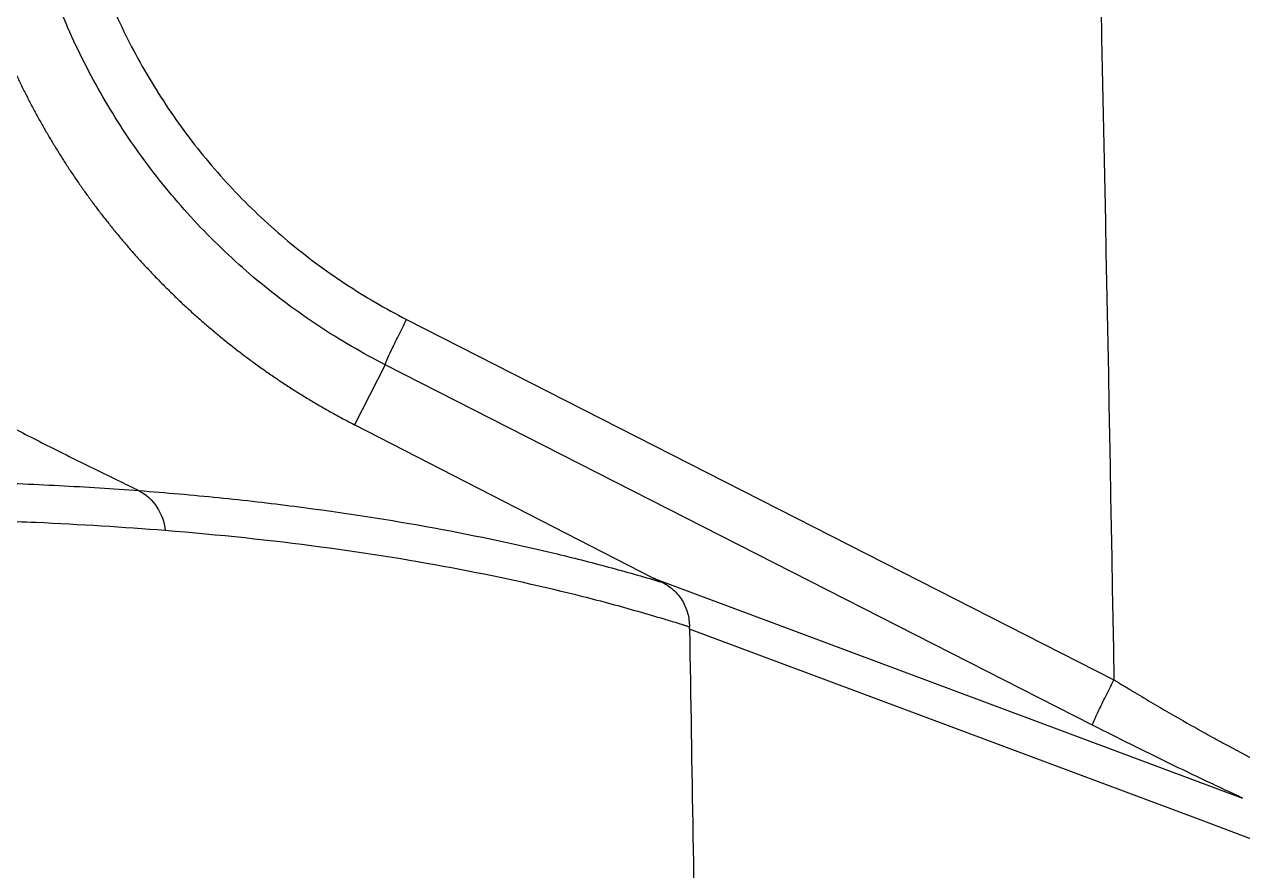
# Model space of a CAD drawing. Extents: x 527 to 611, y 788 to 934.
# Drawn here: x 604.162 to 607.737, y 854.212 to 856.695 of the extents above; entities that cross this region are included whole.
import ezdxf

# ---------------------------------------------------------------- set-up
doc = ezdxf.new("R2010")
doc.units = 0
doc.header["$MEASUREMENT"] = 0
doc.layers.add('1', color=4, linetype='Continuous')
doc.layers.add('GEOMETRY', color=4, linetype='Continuous', lineweight=25)

# ---------------------------------------------------------------- blocks, each defined once
blk = doc.blocks.new('2026_FLASH')
at = {"layer": 'GEOMETRY'}
for p, q in [((78.2048, 52.5157), (80.2801, 51.4582)), ((78.1418, 52.3827), (78.0515, 52.2068)), ((80.2172, 51.3252), (78.1418, 52.3827)), ((78.9286, 51.7569), (78.0515, 52.2068))]:
    blk.add_line(p, q, dxfattribs=at)
at = {"layer": 'GEOMETRY', "flags": 128}
for points in [[(78.9286, 51.7569), (79.2823, 51.6248), (80.6578, 51.1112)], [(80.7124, 50.9802), (80.5435, 51.0433), (79.8678, 51.2957), (79.0347, 51.6069)]]:
    blk.add_lwpolyline(points, dxfattribs=at)
at = {"layer": 'GEOMETRY'}
for points in [[(79.9578, 62.9334), (80.1064, 59.1097), (80.2138, 55.2843), (80.2801, 51.4582)], [(77.4962, 51.8961), (77.3741, 51.9058), (77.2476, 51.9136), (77.1169, 51.9195)], [(79.0347, 51.6069), (79.0347, 51.6089), (79.0347, 51.611), (79.0346, 51.6131)], [(79.0347, 51.6069), (79.0417, 51.201), (79.0482, 50.7951), (79.0543, 50.3892)]]:
    blk.add_open_spline(points, degree=3, dxfattribs=at)
for points, knots in [([(77.2245, 53.8079), (77.2384, 53.7388), (77.256, 53.6711), (77.2986, 53.5385), (77.3235, 53.4737), (77.3808, 53.3467), (77.413, 53.2847), (77.4851, 53.1634), (77.5243, 53.1052), (77.609, 52.9936), (77.6544, 52.9401), (77.7518, 52.8381), (77.8029, 52.7904), (77.9098, 52.7012), (77.9655, 52.6597), (78.0817, 52.583), (78.142, 52.5477), (78.2048, 52.5157)], [0, 0, 0, 0, 0.125, 0.125, 0.25, 0.25, 0.375, 0.375, 0.5, 0.5, 0.625, 0.625, 0.75, 0.75, 0.875, 0.875, 1, 1, 1, 1]), ([(78.1418, 52.3828), (78.074, 52.4174), (78.0089, 52.4554), (77.8836, 52.5383), (77.8234, 52.583), (77.708, 52.6793), (77.6529, 52.7308), (77.5478, 52.8409), (77.4989, 52.8984), (77.4081, 53.0181), (77.3661, 53.0803), (77.2891, 53.2093), (77.254, 53.2761), (77.1912, 53.4148), (77.1639, 53.4856), (77.129, 53.594), (77.1184, 53.6306), (77.0992, 53.7042), (77.0907, 53.7412), (77.0832, 53.7786)], [0, 0, 0, 0, 0.125, 0.125, 0.25, 0.25, 0.375, 0.375, 0.5, 0.5, 0.625, 0.625, 0.75, 0.75, 0.875, 0.875, 0.9375, 0.9375, 1, 1, 1, 1]), ([(76.8923, 53.7403), (76.8943, 53.7303), (76.8984, 53.7102), (76.9051, 53.6801), (76.9122, 53.6501), (76.9198, 53.62), (76.9278, 53.5899), (76.9363, 53.5597), (76.9453, 53.5296), (76.9547, 53.4995), (76.9645, 53.4694), (76.9749, 53.4393), (76.9857, 53.4093), (76.997, 53.3793), (77.0088, 53.3494), (77.0211, 53.3195), (77.0339, 53.2897), (77.0471, 53.2599), (77.0609, 53.2303), (77.0751, 53.2007), (77.0899, 53.1712), (77.1051, 53.1419), (77.1208, 53.1127), (77.1371, 53.0836), (77.1538, 53.0546), (77.1711, 53.0258), (77.1888, 52.9971), (77.207, 52.9686), (77.2258, 52.9403), (77.245, 52.9121), (77.2648, 52.8842), (77.285, 52.8564), (77.3058, 52.8289), (77.327, 52.8016), (77.3488, 52.7746), (77.3711, 52.7477), (77.3938, 52.7212), (77.4171, 52.6949), (77.4409, 52.6689), (77.4652, 52.6432), (77.49, 52.6178), (77.5153, 52.5927), (77.541, 52.5679), (77.5673, 52.5435), (77.5941, 52.5194), (77.6213, 52.4956), (77.6491, 52.4723), (77.6773, 52.4493), (77.706, 52.4267), (77.7351, 52.4045), (77.7647, 52.3827), (77.7948, 52.3613), (77.8254, 52.3404), (77.8564, 52.3199), (77.8878, 52.2998), (77.9197, 52.2802), (77.952, 52.2611), (77.9848, 52.2425), (78.0179, 52.2243), (78.0403, 52.2127), (78.0515, 52.2069)], [0, 0, 0, 0, 0.015417, 0.030897, 0.046442, 0.06205, 0.077722, 0.093457, 0.109256, 0.125119, 0.141046, 0.157037, 0.173092, 0.18921, 0.205393, 0.22164, 0.237951, 0.254325, 0.270763, 0.287266, 0.303832, 0.320462, 0.337156, 0.353915, 0.370737, 0.387624, 0.404575, 0.42159, 0.43867, 0.455813, 0.473021, 0.490292, 0.507628, 0.525027, 0.542491, 0.560019, 0.577611, 0.595267, 0.612988, 0.630773, 0.648623, 0.666537, 0.684515, 0.702557, 0.720663, 0.738834, 0.757069, 0.775369, 0.793733, 0.812162, 0.830656, 0.849214, 0.867836, 0.886523, 0.905275, 0.924091, 0.942972, 0.961917, 0.980926, 1, 1, 1, 1]), ([(75.8639, 53.4444), (75.8703, 53.3972), (75.8891, 53.3035), (75.9361, 53.168), (76.0005, 53.0399), (76.0799, 52.9206), (76.1714, 52.8105), (76.3062, 52.6753), (76.4928, 52.526), (76.7331, 52.3703), (76.9413, 52.254), (77.0893, 52.1769), (77.1744, 52.1339), (77.2597, 52.0913), (77.3414, 52.0513), (77.4017, 52.022), (77.4192, 52.0135)], [0, 0, 0, 0, 0.0625, 0.125, 0.1875, 0.25, 0.3125, 0.375, 0.5, 0.625, 0.75, 0.8125, 0.84375, 0.875, 0.9375, 0.9629079, 0.9629079, 0.9629079, 0.9629079]), ([(78.1418, 52.3828), (78.142, 52.3845), (78.1438, 52.3892), (78.1502, 52.404), (78.1548, 52.4141), (78.1663, 52.4383), (78.1732, 52.4525), (78.1883, 52.483), (78.1965, 52.4993), (78.2048, 52.5157)], [0, 0, 0, 0, 0.25, 0.25, 0.5, 0.5, 0.75, 0.75, 1, 1, 1, 1]), ([(72.5677, 51.8528), (72.6911, 51.8681), (72.8134, 51.8823), (73.0551, 51.9088), (73.1748, 51.9211), (73.5298, 51.9553), (73.7613, 51.9743), (74.2135, 52.0059), (74.4341, 52.0184), (74.8642, 52.0379), (75.0737, 52.0448), (75.684, 52.0586), (76.0669, 52.0584), (76.6032, 52.049), (76.7756, 52.0443), (77.0243, 52.0356), (77.1055, 52.0325), (77.2647, 52.0242), (77.3428, 52.0192), (77.4192, 52.0135)], [0, 0, 0, 0, 0.0625, 0.0625, 0.125, 0.125, 0.25, 0.25, 0.375, 0.375, 0.5, 0.5, 0.75, 0.75, 0.875, 0.875, 0.9375, 0.9375, 1, 1, 1, 1]), ([(77.4192, 52.0135), (77.499, 52.0075), (77.5771, 52.0006), (77.7294, 51.9852), (77.8036, 51.9767), (78.0205, 51.949), (78.1573, 51.9275), (78.4144, 51.8803), (78.5346, 51.8545), (78.7018, 51.8142), (78.7554, 51.8004), (78.858, 51.7726), (78.907, 51.7586), (78.9538, 51.7445)], [0, 0, 0, 0, 0.125, 0.125, 0.25, 0.25, 0.5, 0.5, 0.75, 0.75, 0.875, 0.875, 1, 1, 1, 1]), ([(77.4192, 52.0135), (77.4402, 52.0023), (77.4585, 51.9856), (77.4853, 51.9448), (77.4937, 51.9208), (77.4962, 51.8961)], [0, 0, 0, 0, 0.5, 0.5, 1, 1, 1, 1]), ([(77.1169, 51.9195), (77.0436, 51.9227), (76.9689, 51.9257), (76.8167, 51.9312), (76.7392, 51.9338), (76.5028, 51.9408), (76.3398, 51.9443), (76.003, 51.9489), (75.8292, 51.9499), (75.4715, 51.9486), (75.2875, 51.9464), (74.9098, 51.9382), (74.716, 51.9322), (74.4181, 51.9199), (74.3176, 51.9153), (74.1143, 51.9048), (74.0115, 51.899), (73.6997, 51.8797), (73.4874, 51.8643), (73.0546, 51.8277), (72.8341, 51.8065), (72.6097, 51.7819)], [0, 0, 0, 0, 0.0625, 0.0625, 0.125, 0.125, 0.25, 0.25, 0.375, 0.375, 0.5, 0.5, 0.625, 0.625, 0.6875, 0.6875, 0.75, 0.75, 0.875, 0.875, 1, 1, 1, 1]), ([(79.0346, 51.6131), (79.0316, 51.614), (79.0286, 51.615), (79.0226, 51.6169), (79.0135, 51.6198), (78.9922, 51.6264), (78.9488, 51.6396), (78.9105, 51.6509), (78.8324, 51.6731), (78.7783, 51.6877), (78.6098, 51.7303), (78.4893, 51.7573), (78.2324, 51.8064), (78.0959, 51.8287), (77.8075, 51.8671), (77.6556, 51.8833), (77.4962, 51.8961)], [0, 0, 0, 0, 0.007812, 0.007812, 0.015625, 0.03125, 0.0625, 0.125, 0.125, 0.25, 0.25, 0.5, 0.5, 0.75, 0.75, 1, 1, 1, 1]), ([(78.9538, 51.7445), (78.95, 51.7464), (78.946, 51.7483), (78.9398, 51.7513), (78.9376, 51.7524), (78.9333, 51.7546), (78.931, 51.7557), (78.9286, 51.7569)], [0, 0, 0, 0, 0.5, 0.5, 0.75, 0.75, 1, 1, 1, 1]), ([(78.9538, 51.7445), (78.9564, 51.7433), (78.9591, 51.7419), (78.9647, 51.7388), (78.9676, 51.737), (78.9763, 51.7314), (78.9819, 51.7271), (78.9923, 51.7179), (78.997, 51.7129), (79.0058, 51.7023), (79.0097, 51.6968), (79.0167, 51.6853), (79.0198, 51.6792), (79.0252, 51.6668), (79.0274, 51.6602), (79.0328, 51.6405), (79.0346, 51.627), (79.0346, 51.6131)], [0, 0, 0, 0, 0.0625, 0.0625, 0.125, 0.125, 0.25, 0.25, 0.375, 0.375, 0.5, 0.5, 0.625, 0.625, 0.75, 0.75, 1, 1, 1, 1]), ([(80.2172, 51.3252), (80.2174, 51.3269), (80.2192, 51.3316), (80.2256, 51.3464), (80.2302, 51.3565), (80.2417, 51.3808), (80.2486, 51.395), (80.2636, 51.4255), (80.2718, 51.4419), (80.2801, 51.4582)], [0, 0, 0, 0, 0.25, 0.25, 0.5, 0.5, 0.75, 0.75, 1, 1, 1, 1]), ([(80.2801, 51.4582), (80.2846, 51.4555), (80.2892, 51.4526), (80.2983, 51.4471), (80.3119, 51.4388), (80.3255, 51.4306), (80.3526, 51.4143), (80.3706, 51.4036), (80.4244, 51.3717), (80.4601, 51.351), (80.5132, 51.3209), (80.5309, 51.311), (80.5661, 51.2914), (80.5837, 51.2817), (80.6359, 51.2534), (80.6701, 51.2354), (80.7037, 51.218)], [0, 0, 0, 0, 0.03125, 0.03125, 0.0625, 0.125, 0.125, 0.25, 0.25, 0.5, 0.5, 0.625, 0.625, 0.75, 0.75, 1, 1, 1, 1]), ([(80.6578, 51.1112), (80.6403, 51.1193), (80.6227, 51.1274), (80.5871, 51.1441), (80.5691, 51.1525), (80.5148, 51.1782), (80.4784, 51.1957), (80.368, 51.2493), (80.2933, 51.2865), (80.2172, 51.3252)], [0, 0, 0, 0, 0.125, 0.125, 0.25, 0.25, 0.5, 0.5, 1, 1, 1, 1])]:
    blk.add_open_spline(points, degree=3, knots=knots, dxfattribs=at)

msp = doc.modelspace()

# ---------------------------------------------------------------- block references
at = {"layer": '1'}
msp.add_blockref('2026_FLASH', (527.0792, 803.3138), dxfattribs=at)

doc.saveas('drawing.dxf')
